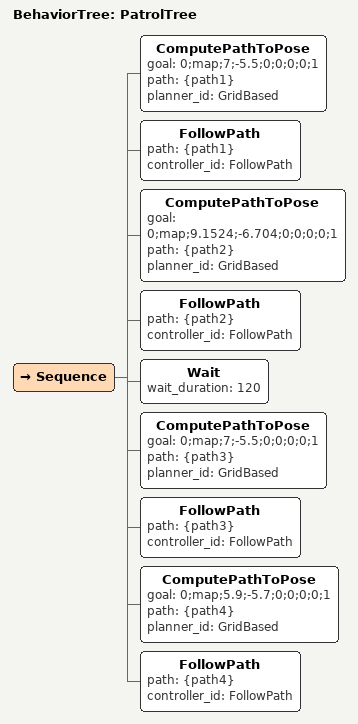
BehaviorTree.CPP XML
<?xml version="1.0" encoding="UTF-8"?>
<root main_tree_to_execute="PatrolTree" BTCPP_format="4">
  <BehaviorTree ID="PatrolTree">
        <Sequence>

          <ComputePathToPose
            goal="0;map;7;-5.5;0;0;0;0;1"
            path="{path1}"
            planner_id="GridBased"/>
          <FollowPath
            path="{path1}"
            controller_id="FollowPath"/>

          <ComputePathToPose
            goal="0;map;9.1524;-6.704;0;0;0;0;1"
            path="{path2}"
            planner_id="GridBased"/>
          <FollowPath
            path="{path2}"
            controller_id="FollowPath"/>

					<Wait wait_duration="120"/>

					<ComputePathToPose
            goal="0;map;7;-5.5;0;0;0;0;1"
            path="{path3}"
            planner_id="GridBased"/>
          <FollowPath
            path="{path3}"
            controller_id="FollowPath"/>

          <ComputePathToPose
            goal="0;map;5.9;-5.7;0;0;0;0;1"
            path="{path4}"
            planner_id="GridBased"/>
          <FollowPath
            path="{path4}"
            controller_id="FollowPath"/>
        </Sequence>
  </BehaviorTree>

</root>
